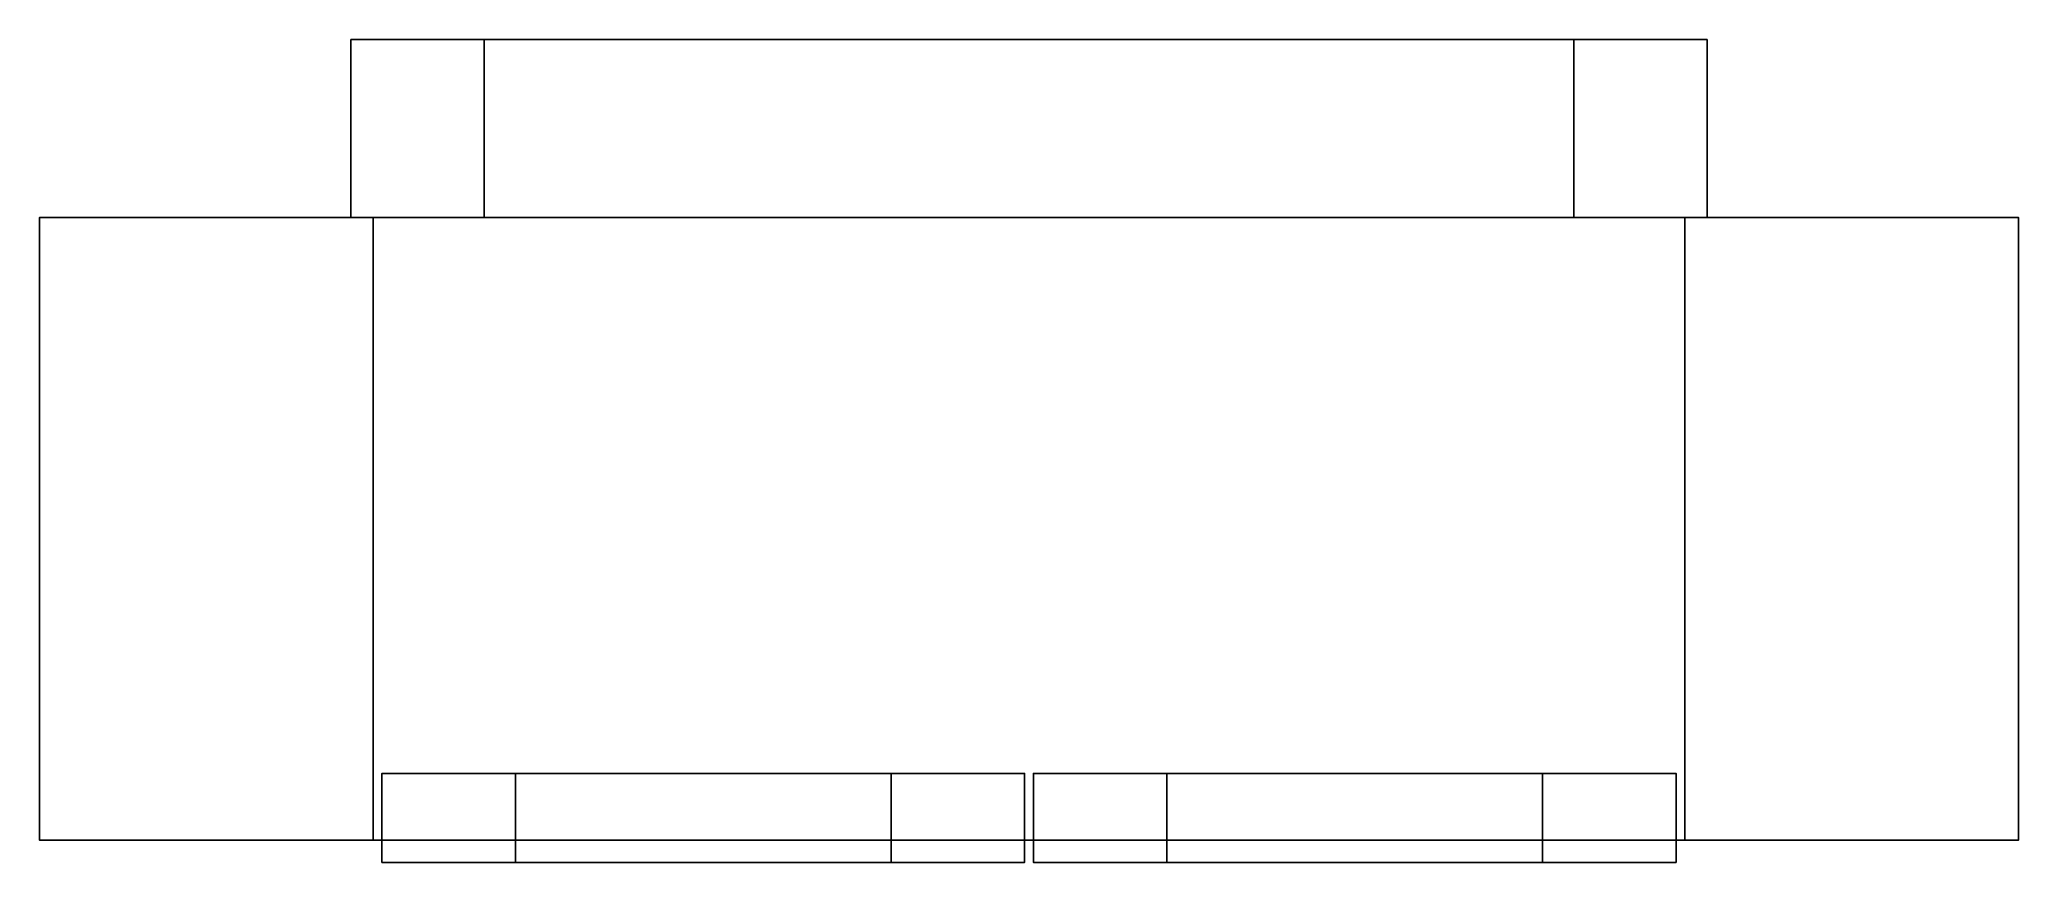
# Model space of a CAD drawing. Extents: x -0.14 to 0.75, y -0.29 to 0.08.
import ezdxf

# ---------------------------------------------------------------- set-up
doc = ezdxf.new("R2010")
doc.units = 0
doc.layers.get('0').update_dxf_attribs({"linetype": 'CONTINUOUS'})

msp = doc.modelspace()

# ---------------------------------------------------------------- meshes
at = {"color": 131}
mesh = msp.add_polyface(dxfattribs=at)
corners = [(0.074, -0.25, 0.81067), (0.243, -0.25, 0.81067), (0.243, -0.25, 0.80067), (0.074, -0.25, 0.80067), (0.074, -0.25, 0.232), (0.243, -0.25, 0.232), (0.243, -0.25, 0.222), (0.074, -0.25, 0.222), (0.074, -0.25, 0.532), (0.243, -0.25, 0.532), (0.243, -0.25, 0.522), (0.074, -0.25, 0.522), (0.074, -0.25, 0.482), (0.243, -0.25, 0.482), (0.243, -0.25, 0.472), (0.074, -0.25, 0.472), (0.074, -0.25, 0.582), (0.243, -0.25, 0.582), (0.243, -0.25, 0.572), (0.074, -0.25, 0.572), (0.074, -0.25, 0.182), (0.243, -0.25, 0.182), (0.243, -0.25, 0.172), (0.074, -0.25, 0.172), (0.074, -0.25, 0.382), (0.243, -0.25, 0.382), (0.243, -0.25, 0.372), (0.074, -0.25, 0.372), (0.074, -0.25, 0.432), (0.243, -0.25, 0.432), (0.243, -0.25, 0.422), (0.074, -0.25, 0.422), (0.074, -0.25, 0.132), (0.243, -0.25, 0.132), (0.243, -0.25, 0.122), (0.074, -0.25, 0.122), (0.074, -0.25, 0.282), (0.243, -0.25, 0.282), (0.243, -0.25, 0.272), (0.074, -0.25, 0.272), (0.074, -0.25, 0.332), (0.243, -0.25, 0.332), (0.243, -0.25, 0.322), (0.074, -0.25, 0.322), (0.074, -0.25, 1.11067), (0.243, -0.25, 1.11067), (0.243, -0.25, 1.10067), (0.074, -0.25, 1.10067), (0.074, -0.25, 1.06067), (0.243, -0.25, 1.06067), (0.243, -0.25, 1.05067), (0.074, -0.25, 1.05067), (0.074, -0.29, 1.01067), (0.074, -0.29, 1.02067), (0.074, -0.25, 1.16067), (0.243, -0.25, 1.16067), (0.243, -0.25, 1.15067), (0.074, -0.25, 1.15067), (0.074, -0.29, 1.12067), (0.243, -0.29, 1.12067), (0.243, -0.29, 1.11067), (0.074, -0.29, 1.11067), (0.074, -0.25, 0.76067), (0.243, -0.25, 0.76067), (0.243, -0.25, 0.75067), (0.074, -0.25, 0.75067), (0.074, -0.29, 0.72067), (0.243, -0.29, 0.72067), (0.243, -0.29, 0.71067), (0.074, -0.29, 0.71067), (0.074, -0.25, 0.96067), (0.243, -0.25, 0.96067), (0.243, -0.25, 0.95067), (0.074, -0.25, 0.95067), (0.074, -0.29, 0.92067), (0.243, -0.29, 0.92067), (0.243, -0.29, 0.91067), (0.074, -0.29, 0.91067), (0.074, -0.25, 1.01067), (0.243, -0.25, 1.01067), (0.243, -0.25, 1), (0.074, -0.25, 1), (0.074, -0.29, 0.96067), (0.074, -0.29, 0.97067), (0.074, -0.29, 0.66067), (0.074, -0.29, 0.67067), (0.074, -0.25, 0.71067), (0.074, -0.25, 0.70067), (0.074, -0.29, 0.81067), (0.074, -0.29, 0.82067), (0.074, -0.25, 0.86067), (0.074, -0.25, 0.85067), (0.074, -0.29, 0.86067), (0.074, -0.29, 0.87067), (0.074, -0.25, 0.91067), (0.074, -0.25, 0.90067), (0.074, -0.29, 1.33933), (0.074, -0.29, 1.34933), (0.074, -0.25, 1.38933), (0.074, -0.25, 1.37933), (0.074, -0.29, 1.63933), (0.074, -0.29, 1.64933), (0.074, -0.25, 1.68933), (0.074, -0.25, 1.67933), (0.074, -0.29, 1.58933), (0.074, -0.29, 1.59933), (0.074, -0.25, 1.63933), (0.074, -0.25, 1.62933), (0.074, -0.29, 1.68933), (0.074, -0.29, 1.69933), (0.074, -0.25, 1.73933), (0.074, -0.25, 1.72933), (0.074, -0.29, 1.28933), (0.074, -0.29, 1.29933), (0.074, -0.25, 1.33933), (0.074, -0.25, 1.32933), (0.074, -0.29, 1.48933), (0.074, -0.29, 1.49933), (0.074, -0.25, 1.53933), (0.074, -0.25, 1.52933), (0.074, -0.29, 1.53933), (0.074, -0.29, 1.54933), (0.074, -0.25, 1.58933), (0.074, -0.25, 1.57933), (0.074, -0.29, 1.23933), (0.074, -0.29, 1.24933), (0.074, -0.25, 1.28933), (0.074, -0.25, 1.27933), (0.074, -0.29, 1.38933), (0.074, -0.29, 1.39933), (0.074, -0.25, 1.43933), (0.074, -0.25, 1.42933), (0.074, -0.29, 1.43933), (0.074, -0.29, 1.44933), (0.074, -0.25, 1.48933), (0.074, -0.25, 1.47933), (0.014, -0.25, 0.012), (0.014, -0.29, 0.012), (0.014, -0.29, 0.59067), (0.014, -0.25, 0.59067), (0.074, -0.29, 0.59067), (0.074, -0.29, 0.072), (0.074, -0.25, 0.072), (0.074, -0.25, 0.59067), (0.243, -0.25, 0.072), (0.303, -0.25, 0.012), (0.014, -0.29, 0.65067), (0.014, -0.25, 0.65067), (0.014, -0.29, 1.16933), (0.014, -0.25, 1.16933), (0.074, -0.25, 0.65067), (0.074, -0.29, 1.16933), (0.074, -0.29, 0.65067), (0.074, -0.25, 1.16933), (0.014, -0.29, 1.22933), (0.014, -0.25, 1.22933), (0.014, -0.29, 1.808), (0.014, -0.25, 1.808), (0.074, -0.25, 1.22933), (0.074, -0.29, 1.748), (0.074, -0.29, 1.22933), (0.074, -0.25, 1.748), (0, 0.08), (0, 0.08, 1.82), (0.06, 0.08, 1.76), (0.06, 0.08, 0.06), (0, 0), (0, 0, 1.82), (0.06, 0, 1.76), (0.06, 0, 0.06), (0.01, -0.28, 1.81), (0.01, -0.28, 0.01), (0.01, 0, 0.01), (0.01, 0, 1.81), (-0.14, 0, -0.14), (-0.14, 0, 1.96), (-0.14, -0.28, -0.14), (-0.14, -0.28, 1.96)]
mesh.append_faces([[corners[k] for k in face] for face in [(0, 1, 2, 3), (4, 5, 6, 7), (8, 9, 10, 11), (12, 13, 14, 15), (16, 17, 18, 19), (20, 21, 22, 23), (24, 25, 26, 27), (28, 29, 30, 31), (32, 33, 34, 35), (36, 37, 38, 39), (40, 41, 42, 43), (44, 45, 46, 47), (48, 49, 50, 51), (52, 53, 48, 51), (54, 55, 56, 57), (58, 59, 55, 54), (60, 61, 57, 56), (61, 58, 54, 57), (62, 63, 64, 65), (66, 67, 63, 62), (68, 69, 65, 64), (69, 66, 62, 65), (70, 71, 72, 73), (74, 75, 71, 70), (76, 77, 73, 72), (77, 74, 70, 73), (78, 79, 80, 81), (82, 83, 78, 81), (84, 85, 86, 87), (88, 89, 90, 91), (92, 93, 94, 95), (96, 97, 98, 99), (100, 101, 102, 103), (104, 105, 106, 107), (108, 109, 110, 111), (112, 113, 114, 115), (116, 117, 118, 119), (120, 121, 122, 123), (124, 125, 126, 127), (128, 129, 130, 131), (132, 133, 134, 135), (136, 137, 138, 139), (140, 141, 142, 143), (136, 142, 144, 145), (139, 138, 146, 147), (136, 139, 143, 142), (147, 146, 148, 149), (150, 143, 139, 147), (151, 152, 150, 153), (149, 148, 154, 155), (147, 149, 153, 150), (155, 154, 156, 157), (158, 153, 149, 155), (159, 160, 158, 161), (161, 158, 155, 157), (162, 163, 164, 165), (163, 162, 166, 167), (165, 164, 168, 169), (169, 168, 167, 166), (170, 171, 172, 173), (172, 174, 175, 173), (175, 174, 176, 177)]], dxfattribs={"color": 131})
mesh = msp.add_polyface(dxfattribs=at)
corners = [(0.074, -0.25, 0.71067), (0.243, -0.25, 0.71067), (0.243, -0.25, 0.70067), (0.074, -0.25, 0.70067), (0.074, -0.25, 0.86067), (0.243, -0.25, 0.86067), (0.243, -0.25, 0.85067), (0.074, -0.25, 0.85067), (0.074, -0.25, 0.91067), (0.243, -0.25, 0.91067), (0.243, -0.25, 0.90067), (0.074, -0.25, 0.90067), (0.074, -0.25, 1.38933), (0.243, -0.25, 1.38933), (0.243, -0.25, 1.37933), (0.074, -0.25, 1.37933), (0.074, -0.25, 1.68933), (0.243, -0.25, 1.68933), (0.243, -0.25, 1.67933), (0.074, -0.25, 1.67933), (0.074, -0.25, 1.63933), (0.243, -0.25, 1.63933), (0.243, -0.25, 1.62933), (0.074, -0.25, 1.62933), (0.074, -0.25, 1.73933), (0.243, -0.25, 1.73933), (0.243, -0.25, 1.72933), (0.074, -0.25, 1.72933), (0.074, -0.25, 1.33933), (0.243, -0.25, 1.33933), (0.243, -0.25, 1.32933), (0.074, -0.25, 1.32933), (0.074, -0.29, 1.29933), (0.243, -0.29, 1.29933), (0.243, -0.29, 1.28933), (0.074, -0.29, 1.28933), (0.074, -0.25, 1.53933), (0.243, -0.25, 1.53933), (0.243, -0.25, 1.52933), (0.074, -0.25, 1.52933), (0.074, -0.29, 1.49933), (0.243, -0.29, 1.49933), (0.243, -0.29, 1.48933), (0.074, -0.29, 1.48933), (0.074, -0.25, 1.58933), (0.243, -0.25, 1.58933), (0.243, -0.25, 1.57933), (0.074, -0.25, 1.57933), (0.074, -0.29, 1.54933), (0.243, -0.29, 1.54933), (0.243, -0.29, 1.53933), (0.074, -0.29, 1.53933), (0.074, -0.25, 1.28933), (0.243, -0.25, 1.28933), (0.243, -0.25, 1.27933), (0.074, -0.25, 1.27933), (0.074, -0.29, 1.24933), (0.243, -0.29, 1.24933), (0.243, -0.29, 1.23933), (0.074, -0.29, 1.23933), (0.074, -0.25, 1.43933), (0.243, -0.25, 1.43933), (0.243, -0.25, 1.42933), (0.074, -0.25, 1.42933), (0.074, -0.29, 1.39933), (0.243, -0.29, 1.39933), (0.243, -0.29, 1.38933), (0.074, -0.29, 1.38933), (0.074, -0.25, 1.48933), (0.243, -0.25, 1.48933), (0.243, -0.25, 1.47933), (0.074, -0.25, 1.47933), (0.074, -0.29, 1.44933), (0.243, -0.29, 1.44933), (0.243, -0.29, 1.43933), (0.074, -0.29, 1.43933), (0.014, -0.25, 0.012), (0.303, -0.25, 0.012), (0.303, -0.29, 0.012), (0.014, -0.29, 0.012), (0.074, -0.29, 0.072), (0.243, -0.29, 0.072), (0.243, -0.25, 0.072), (0.074, -0.25, 0.072), (0.303, -0.25, 0.59067), (0.303, -0.29, 0.59067), (0.243, -0.29, 0.59067), (0.243, -0.25, 0.59067), (0.074, -0.29, 0.59067), (0.074, -0.25, 0.59067), (0.303, -0.25, 0.65067), (0.303, -0.29, 0.65067), (0.074, -0.25, 0.65067), (0.243, -0.25, 0.65067), (0.074, -0.29, 0.65067), (0.243, -0.29, 0.65067), (0.303, -0.25, 1.16933), (0.303, -0.29, 1.16933), (0.243, -0.29, 1.16933), (0.243, -0.25, 1.16933), (0.074, -0.29, 1.16933), (0.074, -0.25, 1.16933), (0.303, -0.25, 1.22933), (0.303, -0.29, 1.22933), (0.074, -0.25, 1.22933), (0.243, -0.25, 1.22933), (0.074, -0.29, 1.22933), (0.243, -0.29, 1.22933), (0.303, -0.25, 1.808), (0.303, -0.29, 1.808), (0.243, -0.29, 1.748), (0.243, -0.25, 1.748), (0.014, -0.25, 1.808), (0.014, -0.29, 1.808), (0.074, -0.29, 1.748), (0.074, -0.25, 1.748), (0.75, -0.28, 1.96), (0.75, 0, 1.96), (-0.14, 0, 1.96), (-0.14, -0.28, 1.96), (0, 0.08, 1.82), (0, 0, 1.82), (0.61, 0, 1.82), (0.61, 0.08, 1.82), (0.6, 0, 1.81), (0.01, 0, 1.81), (0.61, 0.08), (0, 0.08), (0.06, 0.08, 0.06), (0.55, 0.08, 0.06), (0.61, 0), (0, 0), (0.6, -0.28, 1.81), (0.01, -0.28, 1.81), (0.6, -0.28, 0.01), (0.6, 0, 0.01), (0.01, 0, 0.01), (0.01, -0.28, 0.01), (0.75, 0, -0.14), (0.75, -0.28, -0.14), (-0.14, -0.28, -0.14), (-0.14, 0, -0.14)]
mesh.append_faces([[corners[k] for k in face] for face in [(0, 1, 2, 3), (4, 5, 6, 7), (8, 9, 10, 11), (12, 13, 14, 15), (16, 17, 18, 19), (20, 21, 22, 23), (24, 25, 26, 27), (28, 29, 30, 31), (32, 33, 29, 28), (33, 34, 30, 29), (34, 35, 31, 30), (36, 37, 38, 39), (40, 41, 37, 36), (41, 42, 38, 37), (42, 43, 39, 38), (44, 45, 46, 47), (48, 49, 45, 44), (49, 50, 46, 45), (50, 51, 47, 46), (52, 53, 54, 55), (56, 57, 53, 52), (57, 58, 54, 53), (58, 59, 55, 54), (60, 61, 62, 63), (64, 65, 61, 60), (65, 66, 62, 61), (66, 67, 63, 62), (68, 69, 70, 71), (72, 73, 69, 68), (73, 74, 70, 69), (74, 75, 71, 70), (76, 77, 78, 79), (80, 81, 82, 83), (84, 85, 78, 77), (81, 86, 87, 82), (86, 88, 89, 87), (82, 87, 84, 77), (90, 91, 85, 84), (89, 92, 93, 87), (94, 95, 93, 92), (87, 93, 90, 84), (96, 97, 91, 90), (95, 98, 99, 93), (98, 100, 101, 99), (93, 99, 96, 90), (102, 103, 97, 96), (101, 104, 105, 99), (106, 107, 105, 104), (99, 105, 102, 96), (108, 109, 103, 102), (107, 110, 111, 105), (112, 113, 109, 108), (110, 114, 115, 111), (108, 102, 105, 111), (115, 112, 108, 111), (116, 117, 118, 119), (120, 121, 122, 123), (118, 117, 124, 125), (126, 127, 128, 129), (127, 126, 130, 131), (132, 133, 125, 124), (134, 135, 136, 137), (138, 139, 140, 141)]], dxfattribs={"color": 131})
mesh = msp.add_polyface(dxfattribs=at)
corners = [(0.367, -0.25, 0.232), (0.536, -0.25, 0.232), (0.536, -0.25, 0.222), (0.367, -0.25, 0.222), (0.367, -0.25, 0.532), (0.536, -0.25, 0.532), (0.536, -0.25, 0.522), (0.367, -0.25, 0.522), (0.367, -0.25, 0.482), (0.536, -0.25, 0.482), (0.536, -0.25, 0.472), (0.367, -0.25, 0.472), (0.367, -0.25, 0.582), (0.536, -0.25, 0.582), (0.536, -0.25, 0.572), (0.367, -0.25, 0.572), (0.367, -0.25, 0.182), (0.536, -0.25, 0.182), (0.536, -0.25, 0.172), (0.367, -0.25, 0.172), (0.367, -0.25, 0.382), (0.536, -0.25, 0.382), (0.536, -0.25, 0.372), (0.367, -0.25, 0.372), (0.367, -0.25, 0.432), (0.536, -0.25, 0.432), (0.536, -0.25, 0.422), (0.367, -0.25, 0.422), (0.367, -0.25, 0.132), (0.536, -0.25, 0.132), (0.536, -0.25, 0.122), (0.367, -0.25, 0.122), (0.367, -0.25, 0.282), (0.536, -0.25, 0.282), (0.536, -0.25, 0.272), (0.367, -0.25, 0.272), (0.367, -0.25, 0.332), (0.536, -0.25, 0.332), (0.536, -0.25, 0.322), (0.367, -0.25, 0.322), (0.367, -0.25, 0.81067), (0.536, -0.25, 0.81067), (0.536, -0.25, 0.80067), (0.367, -0.25, 0.80067), (0.367, -0.25, 1.11067), (0.536, -0.25, 1.11067), (0.536, -0.25, 1.10067), (0.367, -0.25, 1.10067), (0.367, -0.25, 1.06067), (0.536, -0.25, 1.06067), (0.536, -0.25, 1.05067), (0.367, -0.25, 1.05067), (0.367, -0.25, 1.16067), (0.536, -0.25, 1.16067), (0.536, -0.25, 1.15067), (0.367, -0.25, 1.15067), (0.367, -0.29, 1.12067), (0.536, -0.29, 1.12067), (0.536, -0.29, 1.11067), (0.367, -0.29, 1.11067), (0.367, -0.25, 0.76067), (0.536, -0.25, 0.76067), (0.536, -0.25, 0.75067), (0.367, -0.25, 0.75067), (0.367, -0.29, 0.72067), (0.536, -0.29, 0.72067), (0.536, -0.29, 0.71067), (0.367, -0.29, 0.71067), (0.367, -0.25, 0.96067), (0.536, -0.25, 0.96067), (0.536, -0.25, 0.95067), (0.367, -0.25, 0.95067), (0.367, -0.29, 0.92067), (0.536, -0.29, 0.92067), (0.536, -0.29, 0.91067), (0.367, -0.29, 0.91067), (0.367, -0.25, 1.01067), (0.536, -0.25, 1.01067), (0.536, -0.25, 1), (0.367, -0.25, 1), (0.367, -0.29, 0.97067), (0.536, -0.29, 0.97067), (0.536, -0.29, 0.96067), (0.367, -0.29, 0.96067), (0.367, -0.25, 0.71067), (0.536, -0.25, 0.71067), (0.536, -0.25, 0.70067), (0.367, -0.25, 0.70067), (0.367, -0.29, 0.66067), (0.367, -0.29, 0.67067), (0.367, -0.29, 0.81067), (0.367, -0.29, 0.82067), (0.367, -0.25, 0.86067), (0.367, -0.25, 0.85067), (0.367, -0.29, 0.86067), (0.367, -0.29, 0.87067), (0.367, -0.25, 0.91067), (0.367, -0.25, 0.90067), (0.367, -0.29, 1.33933), (0.367, -0.29, 1.34933), (0.367, -0.25, 1.38933), (0.367, -0.25, 1.37933), (0.367, -0.29, 1.63933), (0.367, -0.29, 1.64933), (0.367, -0.25, 1.68933), (0.367, -0.25, 1.67933), (0.367, -0.29, 1.58933), (0.367, -0.29, 1.59933), (0.367, -0.25, 1.63933), (0.367, -0.25, 1.62933), (0.367, -0.29, 1.68933), (0.367, -0.29, 1.69933), (0.367, -0.25, 1.73933), (0.367, -0.25, 1.72933), (0.367, -0.29, 1.28933), (0.367, -0.29, 1.29933), (0.367, -0.25, 1.33933), (0.367, -0.25, 1.32933), (0.367, -0.29, 1.48933), (0.367, -0.29, 1.49933), (0.367, -0.25, 1.53933), (0.367, -0.25, 1.52933), (0.367, -0.29, 1.53933), (0.367, -0.29, 1.54933), (0.367, -0.25, 1.58933), (0.367, -0.25, 1.57933), (0.367, -0.29, 1.23933), (0.367, -0.29, 1.24933), (0.367, -0.25, 1.28933), (0.367, -0.25, 1.27933), (0.367, -0.29, 1.38933), (0.367, -0.29, 1.39933), (0.367, -0.25, 1.43933), (0.367, -0.25, 1.42933), (0.367, -0.29, 1.43933), (0.367, -0.29, 1.44933), (0.367, -0.25, 1.48933), (0.367, -0.25, 1.47933), (0.307, -0.25, 0.012), (0.307, -0.29, 0.012), (0.307, -0.29, 0.59067), (0.307, -0.25, 0.59067), (0.367, -0.29, 0.59067), (0.367, -0.29, 0.072), (0.367, -0.25, 0.072), (0.367, -0.25, 0.59067), (0.307, -0.29, 0.65067), (0.307, -0.25, 0.65067), (0.307, -0.29, 1.16933), (0.307, -0.25, 1.16933), (0.367, -0.25, 0.65067), (0.367, -0.29, 1.16933), (0.367, -0.29, 0.65067), (0.367, -0.25, 1.16933), (0.307, -0.29, 1.22933), (0.307, -0.25, 1.22933), (0.307, -0.29, 1.808), (0.307, -0.25, 1.808), (0.367, -0.25, 1.22933), (0.367, -0.29, 1.748), (0.367, -0.29, 1.22933), (0.367, -0.25, 1.748), (0, 0.08, 1.82), (0.61, 0.08, 1.82), (0.55, 0.08, 1.76), (0.06, 0.08, 1.76), (0.55, 0, 1.76), (0.06, 0, 1.76), (0.61005, 0, 1.82), (0, 0, 1.82), (0, 0), (0.61, 0), (0.55, 0, 0.06), (0.06, 0, 0.06), (0.55, 0.08, 0.06), (0.06, 0.08, 0.06), (0.6, 0, 0.01), (0.75, 0, -0.14), (-0.14, 0, -0.14), (0.01, 0, 0.01)]
mesh.append_faces([[corners[k] for k in face] for face in [(0, 1, 2, 3), (4, 5, 6, 7), (8, 9, 10, 11), (12, 13, 14, 15), (16, 17, 18, 19), (20, 21, 22, 23), (24, 25, 26, 27), (28, 29, 30, 31), (32, 33, 34, 35), (36, 37, 38, 39), (40, 41, 42, 43), (44, 45, 46, 47), (48, 49, 50, 51), (52, 53, 54, 55), (56, 57, 53, 52), (58, 59, 55, 54), (59, 56, 52, 55), (60, 61, 62, 63), (64, 65, 61, 60), (66, 67, 63, 62), (67, 64, 60, 63), (68, 69, 70, 71), (72, 73, 69, 68), (74, 75, 71, 70), (75, 72, 68, 71), (76, 77, 78, 79), (80, 81, 77, 76), (82, 83, 79, 78), (83, 80, 76, 79), (84, 85, 86, 87), (88, 89, 84, 87), (90, 91, 92, 93), (94, 95, 96, 97), (98, 99, 100, 101), (102, 103, 104, 105), (106, 107, 108, 109), (110, 111, 112, 113), (114, 115, 116, 117), (118, 119, 120, 121), (122, 123, 124, 125), (126, 127, 128, 129), (130, 131, 132, 133), (134, 135, 136, 137), (138, 139, 140, 141), (142, 143, 144, 145), (141, 140, 146, 147), (138, 141, 145, 144), (147, 146, 148, 149), (150, 145, 141, 147), (151, 152, 150, 153), (149, 148, 154, 155), (147, 149, 153, 150), (155, 154, 156, 157), (158, 153, 149, 155), (159, 160, 158, 161), (161, 158, 155, 157), (162, 163, 164, 165), (165, 164, 166, 167), (168, 169, 167, 166), (170, 171, 172, 173), (174, 175, 173, 172), (176, 177, 178, 179)]], dxfattribs={"color": 131})
mesh = msp.add_polyface(dxfattribs=at)
corners = [(0.367, -0.25, 0.86067), (0.536, -0.25, 0.86067), (0.536, -0.25, 0.85067), (0.367, -0.25, 0.85067), (0.367, -0.25, 0.91067), (0.536, -0.25, 0.91067), (0.536, -0.25, 0.90067), (0.367, -0.25, 0.90067), (0.367, -0.25, 1.38933), (0.536, -0.25, 1.38933), (0.536, -0.25, 1.37933), (0.367, -0.25, 1.37933), (0.367, -0.25, 1.68933), (0.536, -0.25, 1.68933), (0.536, -0.25, 1.67933), (0.367, -0.25, 1.67933), (0.367, -0.25, 1.63933), (0.536, -0.25, 1.63933), (0.536, -0.25, 1.62933), (0.367, -0.25, 1.62933), (0.367, -0.25, 1.73933), (0.536, -0.25, 1.73933), (0.536, -0.25, 1.72933), (0.367, -0.25, 1.72933), (0.367, -0.25, 1.33933), (0.536, -0.25, 1.33933), (0.536, -0.25, 1.32933), (0.367, -0.25, 1.32933), (0.536, -0.29, 1.29933), (0.536, -0.29, 1.28933), (0.367, -0.29, 1.28933), (0.367, -0.25, 1.53933), (0.536, -0.25, 1.53933), (0.536, -0.25, 1.52933), (0.367, -0.25, 1.52933), (0.367, -0.29, 1.49933), (0.536, -0.29, 1.49933), (0.536, -0.29, 1.48933), (0.367, -0.29, 1.48933), (0.367, -0.25, 1.58933), (0.536, -0.25, 1.58933), (0.536, -0.25, 1.57933), (0.367, -0.25, 1.57933), (0.367, -0.29, 1.54933), (0.536, -0.29, 1.54933), (0.536, -0.29, 1.53933), (0.367, -0.29, 1.53933), (0.367, -0.25, 1.28933), (0.536, -0.25, 1.28933), (0.536, -0.25, 1.27933), (0.367, -0.25, 1.27933), (0.367, -0.29, 1.24933), (0.536, -0.29, 1.24933), (0.536, -0.29, 1.23933), (0.367, -0.29, 1.23933), (0.367, -0.25, 1.43933), (0.536, -0.25, 1.43933), (0.536, -0.25, 1.42933), (0.367, -0.25, 1.42933), (0.367, -0.29, 1.39933), (0.536, -0.29, 1.39933), (0.536, -0.29, 1.38933), (0.367, -0.29, 1.38933), (0.367, -0.25, 1.48933), (0.536, -0.25, 1.48933), (0.536, -0.25, 1.47933), (0.367, -0.25, 1.47933), (0.367, -0.29, 1.44933), (0.536, -0.29, 1.44933), (0.536, -0.29, 1.43933), (0.367, -0.29, 1.43933), (0.307, -0.25, 0.012), (0.596, -0.25, 0.012), (0.596, -0.29, 0.012), (0.307, -0.29, 0.012), (0.367, -0.29, 0.072), (0.536, -0.29, 0.072), (0.536, -0.25, 0.072), (0.367, -0.25, 0.072), (0.596, -0.25, 0.59067), (0.596, -0.29, 0.59067), (0.536, -0.29, 0.59067), (0.536, -0.25, 0.59067), (0.367, -0.29, 0.59067), (0.367, -0.25, 0.59067), (0.596, -0.25, 0.65067), (0.596, -0.29, 0.65067), (0.367, -0.25, 0.65067), (0.536, -0.25, 0.65067), (0.367, -0.29, 0.65067), (0.536, -0.29, 0.65067), (0.596, -0.25, 1.16933), (0.596, -0.29, 1.16933), (0.536, -0.29, 1.16933), (0.536, -0.25, 1.16933), (0.367, -0.29, 1.16933), (0.367, -0.25, 1.16933), (0.596, -0.25, 1.22933), (0.596, -0.29, 1.22933), (0.367, -0.25, 1.22933), (0.536, -0.25, 1.22933), (0.367, -0.29, 1.22933), (0.536, -0.29, 1.22933), (0.596, -0.25, 1.808), (0.596, -0.29, 1.808), (0.536, -0.29, 1.748), (0.536, -0.25, 1.748), (0.307, -0.25, 1.808), (0.307, -0.29, 1.808), (0.367, -0.29, 1.748), (0.367, -0.25, 1.748), (0.55, 0.08, 0.06), (0.55, 0.08, 1.76), (0.61, 0.08, 1.82), (0.61, 0.08), (0.61, 0), (0.61, 0, 1.82), (0.61005, 0, 1.82), (0.55, 0, 1.76), (0.55, 0, 0.06), (0.6, 0, 0.01), (0.6, -0.28, 0.01), (0.6, -0.28, 1.81), (0.6, 0, 1.81), (0.75, 0, 1.96), (0.75, 0, -0.14), (0.75, -0.28, 1.96), (0.75, -0.28, -0.14)]
mesh.append_faces([[corners[k] for k in face] for face in [(0, 1, 2, 3), (4, 5, 6, 7), (8, 9, 10, 11), (12, 13, 14, 15), (16, 17, 18, 19), (20, 21, 22, 23), (24, 25, 26, 27), (28, 29, 26, 25), (29, 30, 27, 26), (31, 32, 33, 34), (35, 36, 32, 31), (36, 37, 33, 32), (37, 38, 34, 33), (39, 40, 41, 42), (43, 44, 40, 39), (44, 45, 41, 40), (45, 46, 42, 41), (47, 48, 49, 50), (51, 52, 48, 47), (52, 53, 49, 48), (53, 54, 50, 49), (55, 56, 57, 58), (59, 60, 56, 55), (60, 61, 57, 56), (61, 62, 58, 57), (63, 64, 65, 66), (67, 68, 64, 63), (68, 69, 65, 64), (69, 70, 66, 65), (71, 72, 73, 74), (75, 76, 77, 78), (71, 78, 77, 72), (79, 80, 73, 72), (76, 81, 82, 77), (81, 83, 84, 82), (77, 82, 79, 72), (85, 86, 80, 79), (84, 87, 88, 82), (89, 90, 88, 87), (82, 88, 85, 79), (91, 92, 86, 85), (90, 93, 94, 88), (93, 95, 96, 94), (88, 94, 91, 85), (97, 98, 92, 91), (96, 99, 100, 94), (101, 102, 100, 99), (94, 100, 97, 91), (103, 104, 98, 97), (102, 105, 106, 100), (107, 108, 104, 103), (105, 109, 110, 106), (103, 97, 100, 106), (110, 107, 103, 106), (111, 112, 113, 114), (115, 116, 117), (117, 118, 119), (117, 119, 115), (114, 113, 116, 115), (112, 111, 119, 118), (120, 121, 122, 123), (120, 123, 124, 125), (126, 127, 125, 124)]], dxfattribs={"color": 131})
mesh = msp.add_polyface(dxfattribs=at)
corners = [(0.243, -0.25, 0.81067), (0.074, -0.25, 0.81067), (0.074, -0.29, 0.77067), (0.243, -0.29, 0.77067), (0.243, -0.29, 0.76067), (0.074, -0.29, 0.76067), (0.074, -0.25, 0.80067), (0.243, -0.25, 0.80067), (0.074, -0.29, 0.192), (0.243, -0.29, 0.192), (0.243, -0.25, 0.232), (0.074, -0.25, 0.232), (0.243, -0.29, 0.182), (0.074, -0.29, 0.182), (0.074, -0.25, 0.222), (0.243, -0.25, 0.222), (0.074, -0.29, 0.492), (0.243, -0.29, 0.492), (0.243, -0.25, 0.532), (0.074, -0.25, 0.532), (0.243, -0.29, 0.482), (0.074, -0.29, 0.482), (0.074, -0.25, 0.522), (0.243, -0.25, 0.522), (0.074, -0.29, 0.442), (0.243, -0.29, 0.442), (0.243, -0.25, 0.482), (0.074, -0.25, 0.482), (0.243, -0.29, 0.432), (0.074, -0.29, 0.432), (0.074, -0.25, 0.472), (0.243, -0.25, 0.472), (0.074, -0.29, 0.542), (0.243, -0.29, 0.542), (0.243, -0.25, 0.582), (0.074, -0.25, 0.582), (0.243, -0.29, 0.532), (0.074, -0.29, 0.532), (0.074, -0.25, 0.572), (0.243, -0.25, 0.572), (0.074, -0.29, 0.142), (0.243, -0.29, 0.142), (0.243, -0.25, 0.182), (0.074, -0.25, 0.182), (0.243, -0.29, 0.132), (0.074, -0.29, 0.132), (0.074, -0.25, 0.172), (0.243, -0.25, 0.172), (0.074, -0.29, 0.342), (0.243, -0.29, 0.342), (0.243, -0.25, 0.382), (0.074, -0.25, 0.382), (0.243, -0.29, 0.332), (0.074, -0.29, 0.332), (0.074, -0.25, 0.372), (0.243, -0.25, 0.372), (0.074, -0.29, 0.392), (0.243, -0.29, 0.392), (0.243, -0.25, 0.432), (0.074, -0.25, 0.432), (0.243, -0.29, 0.382), (0.074, -0.29, 0.382), (0.074, -0.25, 0.422), (0.243, -0.25, 0.422), (0.074, -0.29, 0.092), (0.243, -0.29, 0.092), (0.243, -0.25, 0.132), (0.074, -0.25, 0.132), (0.243, -0.29, 0.082), (0.074, -0.29, 0.082), (0.074, -0.25, 0.122), (0.243, -0.25, 0.122), (0.074, -0.29, 0.242), (0.243, -0.29, 0.242), (0.243, -0.25, 0.282), (0.074, -0.25, 0.282), (0.243, -0.29, 0.232), (0.074, -0.29, 0.232), (0.074, -0.25, 0.272), (0.243, -0.25, 0.272), (0.074, -0.29, 0.292), (0.243, -0.29, 0.292), (0.243, -0.25, 0.332), (0.074, -0.25, 0.332), (0.243, -0.29, 0.282), (0.074, -0.29, 0.282), (0.074, -0.25, 0.322), (0.243, -0.25, 0.322), (0.074, -0.29, 1.07067), (0.243, -0.29, 1.07067), (0.243, -0.25, 1.11067), (0.074, -0.25, 1.11067), (0.243, -0.29, 1.06067), (0.074, -0.29, 1.06067), (0.074, -0.25, 1.10067), (0.243, -0.25, 1.10067), (0.074, -0.29, 1.02067), (0.243, -0.29, 1.02067), (0.243, -0.25, 1.06067), (0.074, -0.25, 1.06067), (0.243, -0.29, 1.01067), (0.074, -0.29, 1.01067), (0.074, -0.25, 1.05067), (0.243, -0.25, 1.05067), (0.243, -0.29, 1.12067), (0.074, -0.29, 1.12067), (0.074, -0.29, 1.11067), (0.243, -0.29, 1.11067), (0.243, -0.29, 0.72067), (0.074, -0.29, 0.72067), (0.074, -0.29, 0.71067), (0.243, -0.29, 0.71067), (0.243, -0.29, 0.91067), (0.243, -0.29, 0.92067), (0.074, -0.29, 0.92067), (0.074, -0.29, 0.91067), (0.243, -0.29, 1.63933), (0.243, -0.29, 1.64933), (0.074, -0.29, 1.64933), (0.074, -0.29, 1.63933), (0.014, -0.29, 0.59067), (0.014, -0.29, 0.012), (0.074, -0.29, 0.072), (0.074, -0.29, 0.59067), (0.074, -0.29, 0.65067), (0.014, -0.29, 0.65067), (0.014, -0.29, 1.16933), (0.074, -0.29, 1.16933), (0.074, -0.29, 1.22933), (0.014, -0.29, 1.22933), (0.074, -0.29, 1.748), (0.014, -0.29, 1.808), (0.243, -0.29, 1.748), (0.303, -0.29, 1.808), (0.01, -0.28, 0.01), (0.01, -0.28, 1.81), (-0.14, -0.28, 1.96), (-0.14, -0.28, -0.14)]
mesh.append_faces([[corners[k] for k in face] for face in [(0, 1, 2, 3), (4, 5, 6, 7), (5, 2, 1, 6), (3, 2, 5, 4), (8, 9, 10, 11), (12, 13, 14, 15), (13, 8, 11, 14), (9, 8, 13, 12), (16, 17, 18, 19), (20, 21, 22, 23), (21, 16, 19, 22), (17, 16, 21, 20), (24, 25, 26, 27), (28, 29, 30, 31), (29, 24, 27, 30), (25, 24, 29, 28), (32, 33, 34, 35), (36, 37, 38, 39), (37, 32, 35, 38), (33, 32, 37, 36), (40, 41, 42, 43), (44, 45, 46, 47), (45, 40, 43, 46), (41, 40, 45, 44), (48, 49, 50, 51), (52, 53, 54, 55), (53, 48, 51, 54), (49, 48, 53, 52), (56, 57, 58, 59), (60, 61, 62, 63), (61, 56, 59, 62), (57, 56, 61, 60), (64, 65, 66, 67), (68, 69, 70, 71), (69, 64, 67, 70), (65, 64, 69, 68), (72, 73, 74, 75), (76, 77, 78, 79), (77, 72, 75, 78), (73, 72, 77, 76), (80, 81, 82, 83), (84, 85, 86, 87), (85, 80, 83, 86), (81, 80, 85, 84), (88, 89, 90, 91), (92, 93, 94, 95), (93, 88, 91, 94), (89, 88, 93, 92), (96, 97, 98, 99), (100, 101, 102, 103), (97, 96, 101, 100), (104, 105, 106, 107), (108, 109, 110, 111), (112, 113, 114, 115), (116, 117, 118, 119), (120, 121, 122, 123), (123, 124, 125, 120), (126, 125, 124, 127), (127, 128, 129, 126), (128, 130, 131, 129), (131, 130, 132, 133), (134, 135, 136, 137)]], dxfattribs={"color": 131})
mesh = msp.add_polyface(dxfattribs=at)
corners = [(0.243, -0.25, 0.80067), (0.243, -0.25, 0.81067), (0.243, -0.29, 0.77067), (0.243, -0.29, 0.76067), (0.243, -0.29, 0.192), (0.243, -0.29, 0.182), (0.243, -0.25, 0.222), (0.243, -0.25, 0.232), (0.243, -0.29, 0.492), (0.243, -0.29, 0.482), (0.243, -0.25, 0.522), (0.243, -0.25, 0.532), (0.243, -0.29, 0.442), (0.243, -0.29, 0.432), (0.243, -0.25, 0.472), (0.243, -0.25, 0.482), (0.243, -0.29, 0.542), (0.243, -0.29, 0.532), (0.243, -0.25, 0.572), (0.243, -0.25, 0.582), (0.243, -0.29, 0.142), (0.243, -0.29, 0.132), (0.243, -0.25, 0.172), (0.243, -0.25, 0.182), (0.243, -0.29, 0.342), (0.243, -0.29, 0.332), (0.243, -0.25, 0.372), (0.243, -0.25, 0.382), (0.243, -0.29, 0.392), (0.243, -0.29, 0.382), (0.243, -0.25, 0.422), (0.243, -0.25, 0.432), (0.243, -0.29, 0.092), (0.243, -0.29, 0.082), (0.243, -0.25, 0.122), (0.243, -0.25, 0.132), (0.243, -0.29, 0.242), (0.243, -0.29, 0.232), (0.243, -0.25, 0.272), (0.243, -0.25, 0.282), (0.243, -0.29, 0.292), (0.243, -0.29, 0.282), (0.243, -0.25, 0.322), (0.243, -0.25, 0.332), (0.243, -0.29, 1.07067), (0.243, -0.29, 1.06067), (0.243, -0.25, 1.10067), (0.243, -0.25, 1.11067), (0.243, -0.29, 1.02067), (0.243, -0.29, 1.01067), (0.243, -0.25, 1.05067), (0.243, -0.25, 1.06067), (0.243, -0.29, 1.12067), (0.243, -0.29, 1.11067), (0.243, -0.25, 1.15067), (0.243, -0.25, 1.16067), (0.243, -0.29, 0.72067), (0.243, -0.29, 0.71067), (0.243, -0.25, 0.75067), (0.243, -0.25, 0.76067), (0.243, -0.29, 0.92067), (0.243, -0.29, 0.91067), (0.243, -0.25, 0.95067), (0.243, -0.25, 0.96067), (0.074, -0.29, 0.97067), (0.243, -0.29, 0.97067), (0.243, -0.25, 1.01067), (0.074, -0.25, 1.01067), (0.243, -0.29, 0.96067), (0.243, -0.25, 1), (0.074, -0.29, 0.96067), (0.074, -0.25, 1), (0.074, -0.29, 0.67067), (0.243, -0.29, 0.67067), (0.243, -0.25, 0.71067), (0.074, -0.25, 0.71067), (0.243, -0.29, 0.66067), (0.243, -0.25, 0.70067), (0.074, -0.29, 0.66067), (0.074, -0.25, 0.70067), (0.074, -0.29, 0.82067), (0.243, -0.29, 0.82067), (0.243, -0.25, 0.86067), (0.074, -0.25, 0.86067), (0.243, -0.29, 0.81067), (0.243, -0.25, 0.85067), (0.074, -0.29, 0.81067), (0.074, -0.25, 0.85067), (0.074, -0.29, 0.87067), (0.243, -0.29, 0.87067), (0.243, -0.25, 0.91067), (0.074, -0.25, 0.91067), (0.243, -0.29, 0.86067), (0.243, -0.25, 0.90067), (0.074, -0.29, 0.86067), (0.074, -0.25, 0.90067), (0.074, -0.29, 1.34933), (0.243, -0.29, 1.34933), (0.243, -0.25, 1.38933), (0.074, -0.25, 1.38933), (0.243, -0.29, 1.33933), (0.243, -0.25, 1.37933), (0.074, -0.29, 1.33933), (0.074, -0.25, 1.37933), (0.074, -0.29, 1.64933), (0.243, -0.29, 1.64933), (0.243, -0.25, 1.68933), (0.074, -0.25, 1.68933), (0.243, -0.29, 1.63933), (0.243, -0.25, 1.67933), (0.074, -0.29, 1.63933), (0.074, -0.25, 1.67933), (0.074, -0.29, 1.59933), (0.243, -0.29, 1.59933), (0.243, -0.25, 1.63933), (0.074, -0.25, 1.63933), (0.243, -0.29, 1.58933), (0.243, -0.25, 1.62933), (0.074, -0.29, 1.58933), (0.074, -0.25, 1.62933), (0.074, -0.29, 1.69933), (0.243, -0.29, 1.69933), (0.243, -0.25, 1.73933), (0.074, -0.25, 1.73933), (0.243, -0.29, 1.68933), (0.243, -0.25, 1.72933), (0.074, -0.29, 1.68933), (0.074, -0.25, 1.72933), (0.243, -0.29, 1.29933), (0.074, -0.29, 1.29933), (0.074, -0.29, 1.28933), (0.243, -0.29, 1.28933), (0.243, -0.29, 1.49933), (0.074, -0.29, 1.49933), (0.074, -0.29, 1.48933), (0.243, -0.29, 1.48933), (0.243, -0.29, 1.54933), (0.074, -0.29, 1.54933), (0.074, -0.29, 1.53933), (0.243, -0.29, 1.53933), (0.243, -0.29, 1.24933), (0.074, -0.29, 1.24933), (0.074, -0.29, 1.23933), (0.243, -0.29, 1.23933), (0.243, -0.29, 1.39933), (0.074, -0.29, 1.39933), (0.074, -0.29, 1.38933), (0.243, -0.29, 1.38933), (0.243, -0.29, 1.44933), (0.074, -0.29, 1.44933), (0.074, -0.29, 1.43933), (0.243, -0.29, 1.43933), (0.074, -0.29, 0.072), (0.014, -0.29, 0.012), (0.303, -0.29, 0.012), (0.243, -0.29, 0.072), (0.243, -0.29, 0.59067), (0.303, -0.29, 0.59067), (0.243, -0.29, 0.65067), (0.303, -0.29, 0.65067), (0.074, -0.29, 0.65067), (0.074, -0.29, 0.59067), (0.243, -0.29, 1.16933), (0.303, -0.29, 1.16933), (0.243, -0.29, 1.22933), (0.303, -0.29, 1.22933), (0.074, -0.29, 1.22933), (0.074, -0.29, 1.16933), (0.303, -0.29, 1.808), (0.243, -0.29, 1.748), (0.01, -0.28, 0.01), (-0.14, -0.28, -0.14), (0.75, -0.28, -0.14), (0.6, -0.28, 0.01)]
mesh.append_faces([[corners[k] for k in face] for face in [(0, 1, 2, 3), (4, 5, 6, 7), (8, 9, 10, 11), (12, 13, 14, 15), (16, 17, 18, 19), (20, 21, 22, 23), (24, 25, 26, 27), (28, 29, 30, 31), (32, 33, 34, 35), (36, 37, 38, 39), (40, 41, 42, 43), (44, 45, 46, 47), (48, 49, 50, 51), (52, 53, 54, 55), (56, 57, 58, 59), (60, 61, 62, 63), (64, 65, 66, 67), (65, 68, 69, 66), (68, 70, 71, 69), (65, 64, 70, 68), (72, 73, 74, 75), (73, 76, 77, 74), (76, 78, 79, 77), (73, 72, 78, 76), (80, 81, 82, 83), (81, 84, 85, 82), (84, 86, 87, 85), (81, 80, 86, 84), (88, 89, 90, 91), (89, 92, 93, 90), (92, 94, 95, 93), (89, 88, 94, 92), (96, 97, 98, 99), (97, 100, 101, 98), (100, 102, 103, 101), (97, 96, 102, 100), (104, 105, 106, 107), (105, 108, 109, 106), (108, 110, 111, 109), (112, 113, 114, 115), (113, 116, 117, 114), (116, 118, 119, 117), (113, 112, 118, 116), (120, 121, 122, 123), (121, 124, 125, 122), (124, 126, 127, 125), (121, 120, 126, 124), (128, 129, 130, 131), (132, 133, 134, 135), (136, 137, 138, 139), (140, 141, 142, 143), (144, 145, 146, 147), (148, 149, 150, 151), (152, 153, 154, 155), (156, 155, 154, 157), (158, 156, 157, 159), (160, 161, 156, 158), (162, 158, 159, 163), (164, 162, 163, 165), (166, 167, 162, 164), (165, 168, 169, 164), (170, 171, 172, 173)]], dxfattribs={"color": 131})
mesh = msp.add_polyface(dxfattribs=at)
corners = [(0.367, -0.29, 0.192), (0.536, -0.29, 0.192), (0.536, -0.25, 0.232), (0.367, -0.25, 0.232), (0.536, -0.29, 0.182), (0.367, -0.29, 0.182), (0.367, -0.25, 0.222), (0.536, -0.25, 0.222), (0.367, -0.29, 0.492), (0.536, -0.29, 0.492), (0.536, -0.25, 0.532), (0.367, -0.25, 0.532), (0.536, -0.29, 0.482), (0.367, -0.29, 0.482), (0.367, -0.25, 0.522), (0.536, -0.25, 0.522), (0.367, -0.29, 0.442), (0.536, -0.29, 0.442), (0.536, -0.25, 0.482), (0.367, -0.25, 0.482), (0.536, -0.29, 0.432), (0.367, -0.29, 0.432), (0.367, -0.25, 0.472), (0.536, -0.25, 0.472), (0.367, -0.29, 0.542), (0.536, -0.29, 0.542), (0.536, -0.25, 0.582), (0.367, -0.25, 0.582), (0.536, -0.29, 0.532), (0.367, -0.29, 0.532), (0.367, -0.25, 0.572), (0.536, -0.25, 0.572), (0.367, -0.29, 0.142), (0.536, -0.29, 0.142), (0.536, -0.25, 0.182), (0.367, -0.25, 0.182), (0.536, -0.29, 0.132), (0.367, -0.29, 0.132), (0.367, -0.25, 0.172), (0.536, -0.25, 0.172), (0.367, -0.29, 0.342), (0.536, -0.29, 0.342), (0.536, -0.25, 0.382), (0.367, -0.25, 0.382), (0.536, -0.29, 0.332), (0.367, -0.29, 0.332), (0.367, -0.25, 0.372), (0.536, -0.25, 0.372), (0.367, -0.29, 0.392), (0.536, -0.29, 0.392), (0.536, -0.25, 0.432), (0.367, -0.25, 0.432), (0.536, -0.29, 0.382), (0.367, -0.29, 0.382), (0.367, -0.25, 0.422), (0.536, -0.25, 0.422), (0.367, -0.29, 0.092), (0.536, -0.29, 0.092), (0.536, -0.25, 0.132), (0.367, -0.25, 0.132), (0.536, -0.29, 0.082), (0.367, -0.29, 0.082), (0.367, -0.25, 0.122), (0.536, -0.25, 0.122), (0.367, -0.29, 0.242), (0.536, -0.29, 0.242), (0.536, -0.25, 0.282), (0.367, -0.25, 0.282), (0.536, -0.29, 0.232), (0.367, -0.29, 0.232), (0.367, -0.25, 0.272), (0.536, -0.25, 0.272), (0.367, -0.29, 0.292), (0.536, -0.29, 0.292), (0.536, -0.25, 0.332), (0.367, -0.25, 0.332), (0.536, -0.29, 0.282), (0.367, -0.29, 0.282), (0.367, -0.25, 0.322), (0.536, -0.25, 0.322), (0.367, -0.29, 0.77067), (0.536, -0.29, 0.77067), (0.536, -0.25, 0.81067), (0.367, -0.25, 0.81067), (0.536, -0.29, 0.76067), (0.367, -0.29, 0.76067), (0.367, -0.25, 0.80067), (0.536, -0.25, 0.80067), (0.367, -0.29, 1.07067), (0.536, -0.29, 1.07067), (0.536, -0.25, 1.11067), (0.367, -0.25, 1.11067), (0.536, -0.29, 1.06067), (0.367, -0.29, 1.06067), (0.367, -0.25, 1.10067), (0.536, -0.25, 1.10067), (0.367, -0.29, 1.02067), (0.536, -0.29, 1.02067), (0.536, -0.25, 1.06067), (0.367, -0.25, 1.06067), (0.536, -0.29, 1.01067), (0.367, -0.29, 1.01067), (0.367, -0.25, 1.05067), (0.536, -0.25, 1.05067), (0.536, -0.29, 1.12067), (0.367, -0.29, 1.12067), (0.367, -0.29, 1.11067), (0.536, -0.29, 1.11067), (0.536, -0.29, 0.72067), (0.367, -0.29, 0.72067), (0.367, -0.29, 0.71067), (0.536, -0.29, 0.71067), (0.536, -0.29, 0.92067), (0.367, -0.29, 0.92067), (0.367, -0.29, 0.91067), (0.536, -0.29, 0.91067), (0.536, -0.29, 0.97067), (0.367, -0.29, 0.97067), (0.367, -0.29, 0.96067), (0.536, -0.29, 0.96067), (0.307, -0.29, 0.59067), (0.307, -0.29, 0.012), (0.367, -0.29, 0.072), (0.367, -0.29, 0.59067), (0.367, -0.29, 0.65067), (0.307, -0.29, 0.65067), (0.307, -0.29, 1.16933), (0.367, -0.29, 1.16933), (0.367, -0.29, 1.22933), (0.307, -0.29, 1.22933), (0.367, -0.29, 1.748), (0.307, -0.29, 1.808), (0.75, -0.28, 1.96), (-0.14, -0.28, 1.96), (0.01, -0.28, 1.81), (0.6, -0.28, 1.81)]
mesh.append_faces([[corners[k] for k in face] for face in [(0, 1, 2, 3), (4, 5, 6, 7), (5, 0, 3, 6), (1, 0, 5, 4), (8, 9, 10, 11), (12, 13, 14, 15), (13, 8, 11, 14), (9, 8, 13, 12), (16, 17, 18, 19), (20, 21, 22, 23), (21, 16, 19, 22), (17, 16, 21, 20), (24, 25, 26, 27), (28, 29, 30, 31), (29, 24, 27, 30), (25, 24, 29, 28), (32, 33, 34, 35), (36, 37, 38, 39), (37, 32, 35, 38), (33, 32, 37, 36), (40, 41, 42, 43), (44, 45, 46, 47), (45, 40, 43, 46), (41, 40, 45, 44), (48, 49, 50, 51), (52, 53, 54, 55), (53, 48, 51, 54), (49, 48, 53, 52), (56, 57, 58, 59), (60, 61, 62, 63), (61, 56, 59, 62), (57, 56, 61, 60), (64, 65, 66, 67), (68, 69, 70, 71), (69, 64, 67, 70), (65, 64, 69, 68), (72, 73, 74, 75), (76, 77, 78, 79), (77, 72, 75, 78), (73, 72, 77, 76), (80, 81, 82, 83), (84, 85, 86, 87), (85, 80, 83, 86), (81, 80, 85, 84), (88, 89, 90, 91), (92, 93, 94, 95), (93, 88, 91, 94), (89, 88, 93, 92), (96, 97, 98, 99), (100, 101, 102, 103), (101, 96, 99, 102), (97, 96, 101, 100), (104, 105, 106, 107), (108, 109, 110, 111), (112, 113, 114, 115), (116, 117, 118, 119), (120, 121, 122, 123), (123, 124, 125, 120), (126, 125, 124, 127), (127, 128, 129, 126), (128, 130, 131, 129), (132, 133, 134, 135)]], dxfattribs={"color": 131})
mesh = msp.add_polyface(dxfattribs=at)
corners = [(0.536, -0.29, 0.192), (0.536, -0.29, 0.182), (0.536, -0.25, 0.222), (0.536, -0.25, 0.232), (0.536, -0.29, 0.492), (0.536, -0.29, 0.482), (0.536, -0.25, 0.522), (0.536, -0.25, 0.532), (0.536, -0.29, 0.442), (0.536, -0.29, 0.432), (0.536, -0.25, 0.472), (0.536, -0.25, 0.482), (0.536, -0.29, 0.542), (0.536, -0.29, 0.532), (0.536, -0.25, 0.572), (0.536, -0.25, 0.582), (0.536, -0.29, 0.142), (0.536, -0.29, 0.132), (0.536, -0.25, 0.172), (0.536, -0.25, 0.182), (0.536, -0.29, 0.342), (0.536, -0.29, 0.332), (0.536, -0.25, 0.372), (0.536, -0.25, 0.382), (0.536, -0.29, 0.392), (0.536, -0.29, 0.382), (0.536, -0.25, 0.422), (0.536, -0.25, 0.432), (0.536, -0.29, 0.092), (0.536, -0.29, 0.082), (0.536, -0.25, 0.122), (0.536, -0.25, 0.132), (0.536, -0.29, 0.242), (0.536, -0.29, 0.232), (0.536, -0.25, 0.272), (0.536, -0.25, 0.282), (0.536, -0.29, 0.292), (0.536, -0.29, 0.282), (0.536, -0.25, 0.322), (0.536, -0.25, 0.332), (0.536, -0.29, 0.77067), (0.536, -0.29, 0.76067), (0.536, -0.25, 0.80067), (0.536, -0.25, 0.81067), (0.536, -0.29, 1.07067), (0.536, -0.29, 1.06067), (0.536, -0.25, 1.10067), (0.536, -0.25, 1.11067), (0.536, -0.29, 1.02067), (0.536, -0.29, 1.01067), (0.536, -0.25, 1.05067), (0.536, -0.25, 1.06067), (0.536, -0.29, 1.12067), (0.536, -0.29, 1.11067), (0.536, -0.25, 1.15067), (0.536, -0.25, 1.16067), (0.536, -0.29, 0.72067), (0.536, -0.29, 0.71067), (0.536, -0.25, 0.75067), (0.536, -0.25, 0.76067), (0.536, -0.29, 0.92067), (0.536, -0.29, 0.91067), (0.536, -0.25, 0.95067), (0.536, -0.25, 0.96067), (0.536, -0.29, 0.97067), (0.536, -0.29, 0.96067), (0.536, -0.25, 1), (0.536, -0.25, 1.01067), (0.367, -0.29, 0.67067), (0.536, -0.29, 0.67067), (0.536, -0.25, 0.71067), (0.367, -0.25, 0.71067), (0.536, -0.29, 0.66067), (0.536, -0.25, 0.70067), (0.367, -0.29, 0.66067), (0.367, -0.25, 0.70067), (0.367, -0.29, 0.82067), (0.536, -0.29, 0.82067), (0.536, -0.25, 0.86067), (0.367, -0.25, 0.86067), (0.536, -0.29, 0.81067), (0.536, -0.25, 0.85067), (0.367, -0.29, 0.81067), (0.367, -0.25, 0.85067), (0.367, -0.29, 0.87067), (0.536, -0.29, 0.87067), (0.536, -0.25, 0.91067), (0.367, -0.25, 0.91067), (0.536, -0.29, 0.86067), (0.536, -0.25, 0.90067), (0.367, -0.29, 0.86067), (0.367, -0.25, 0.90067), (0.367, -0.29, 1.34933), (0.536, -0.29, 1.34933), (0.536, -0.25, 1.38933), (0.367, -0.25, 1.38933), (0.536, -0.29, 1.33933), (0.536, -0.25, 1.37933), (0.367, -0.29, 1.33933), (0.367, -0.25, 1.37933), (0.367, -0.29, 1.64933), (0.536, -0.29, 1.64933), (0.536, -0.25, 1.68933), (0.367, -0.25, 1.68933), (0.536, -0.29, 1.63933), (0.536, -0.25, 1.67933), (0.367, -0.29, 1.63933), (0.367, -0.25, 1.67933), (0.367, -0.29, 1.59933), (0.536, -0.29, 1.59933), (0.536, -0.25, 1.63933), (0.367, -0.25, 1.63933), (0.536, -0.29, 1.58933), (0.536, -0.25, 1.62933), (0.367, -0.29, 1.58933), (0.367, -0.25, 1.62933), (0.367, -0.29, 1.69933), (0.536, -0.29, 1.69933), (0.536, -0.25, 1.73933), (0.367, -0.25, 1.73933), (0.536, -0.29, 1.68933), (0.536, -0.25, 1.72933), (0.367, -0.29, 1.68933), (0.367, -0.25, 1.72933), (0.367, -0.29, 1.29933), (0.536, -0.29, 1.29933), (0.536, -0.25, 1.33933), (0.367, -0.25, 1.33933), (0.367, -0.29, 1.28933), (0.536, -0.29, 1.28933), (0.536, -0.29, 1.49933), (0.367, -0.29, 1.49933), (0.367, -0.29, 1.48933), (0.536, -0.29, 1.48933), (0.536, -0.29, 1.54933), (0.367, -0.29, 1.54933), (0.367, -0.29, 1.53933), (0.536, -0.29, 1.53933), (0.536, -0.29, 1.24933), (0.367, -0.29, 1.24933), (0.367, -0.29, 1.23933), (0.536, -0.29, 1.23933), (0.536, -0.29, 1.39933), (0.367, -0.29, 1.39933), (0.367, -0.29, 1.38933), (0.536, -0.29, 1.38933), (0.536, -0.29, 1.44933), (0.367, -0.29, 1.44933), (0.367, -0.29, 1.43933), (0.536, -0.29, 1.43933), (0.367, -0.29, 0.072), (0.307, -0.29, 0.012), (0.596, -0.29, 0.012), (0.536, -0.29, 0.072), (0.536, -0.29, 0.59067), (0.596, -0.29, 0.59067), (0.536, -0.29, 0.65067), (0.596, -0.29, 0.65067), (0.367, -0.29, 0.65067), (0.367, -0.29, 0.59067), (0.536, -0.29, 1.16933), (0.596, -0.29, 1.16933), (0.536, -0.29, 1.22933), (0.596, -0.29, 1.22933), (0.367, -0.29, 1.22933), (0.367, -0.29, 1.16933), (0.596, -0.29, 1.808), (0.536, -0.29, 1.748), (0.307, -0.29, 1.808), (0.367, -0.29, 1.748), (0.6, -0.28, 0.01), (0.75, -0.28, -0.14), (0.75, -0.28, 1.96), (0.6, -0.28, 1.81)]
mesh.append_faces([[corners[k] for k in face] for face in [(0, 1, 2, 3), (4, 5, 6, 7), (8, 9, 10, 11), (12, 13, 14, 15), (16, 17, 18, 19), (20, 21, 22, 23), (24, 25, 26, 27), (28, 29, 30, 31), (32, 33, 34, 35), (36, 37, 38, 39), (40, 41, 42, 43), (44, 45, 46, 47), (48, 49, 50, 51), (52, 53, 54, 55), (56, 57, 58, 59), (60, 61, 62, 63), (64, 65, 66, 67), (68, 69, 70, 71), (69, 72, 73, 70), (72, 74, 75, 73), (69, 68, 74, 72), (76, 77, 78, 79), (77, 80, 81, 78), (80, 82, 83, 81), (77, 76, 82, 80), (84, 85, 86, 87), (85, 88, 89, 86), (88, 90, 91, 89), (85, 84, 90, 88), (92, 93, 94, 95), (93, 96, 97, 94), (96, 98, 99, 97), (93, 92, 98, 96), (100, 101, 102, 103), (101, 104, 105, 102), (104, 106, 107, 105), (101, 100, 106, 104), (108, 109, 110, 111), (109, 112, 113, 110), (112, 114, 115, 113), (109, 108, 114, 112), (116, 117, 118, 119), (117, 120, 121, 118), (120, 122, 123, 121), (117, 116, 122, 120), (124, 125, 126, 127), (125, 124, 128, 129), (130, 131, 132, 133), (134, 135, 136, 137), (138, 139, 140, 141), (142, 143, 144, 145), (146, 147, 148, 149), (150, 151, 152, 153), (154, 153, 152, 155), (156, 154, 155, 157), (158, 159, 154, 156), (160, 156, 157, 161), (162, 160, 161, 163), (164, 165, 160, 162), (163, 166, 167, 162), (168, 169, 167, 166), (170, 171, 172, 173)]], dxfattribs={"color": 131})

doc.saveas('drawing.dxf')
